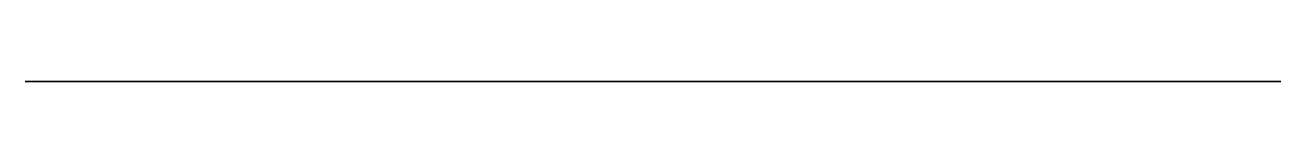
# Model space of a CAD drawing. Header units: millimetres. Extents: x -29.6 to -10.5, y 0 to 0.
import ezdxf

# ---------------------------------------------------------------- set-up
doc = ezdxf.new("R2010")
doc.units = ezdxf.units.MM
doc.layers.get('0').update_dxf_attribs({"color": 194, "true_color": 0x551cb1})

msp = doc.modelspace()

# ---------------------------------------------------------------- linework, layer by layer
at = {"color": 121, "true_color": 0xa6e5e5}
msp.add_polyline3d([(-22.327, 0, 119.064), (-21.905, 0, 118.704), (-21.702, 0, 118.519), (-21.508, 0, 118.328), (-21.417, 0, 118.229), (-21.329, 0, 118.126), (-21.245, 0, 118.021), (-21.167, 0, 117.912), (-21.094, 0, 117.799), (-21.026, 0, 117.682), (-20.965, 0, 117.561), (-20.911, 0, 117.434), (-20.863, 0, 117.304), (-20.821, 0, 117.172), (-20.784, 0, 117.039), (-20.754, 0, 116.905), (-20.729, 0, 116.77), (-20.71, 0, 116.634), (-20.697, 0, 116.498), (-20.689, 0, 116.361), (-20.687, 0, 116.224), (-20.692, 0, 116.088), (-20.702, 0, 115.951), (-20.717, 0, 115.814), (-20.739, 0, 115.679), (-20.767, 0, 115.544), (-20.8, 0, 115.409), (-20.839, 0, 115.276), (-20.884, 0, 115.145), (-20.934, 0, 115.016), (-20.99, 0, 114.89), (-21.05, 0, 114.767), (-21.116, 0, 114.646), (-21.187, 0, 114.529), (-21.263, 0, 114.415), (-21.343, 0, 114.304), (-21.428, 0, 114.197), (-21.518, 0, 114.093), (-21.612, 0, 113.993), (-21.71, 0, 113.897), (-21.812, 0, 113.805), (-21.919, 0, 113.718), (-22.029, 0, 113.635), (-22.143, 0, 113.556), (-22.143, 0, 111.882), (-22.309, 0, 111.739), (-22.464, 0, 111.586), (-22.608, 0, 111.424), (-22.741, 0, 111.252), (-22.862, 0, 111.072), (-22.972, 0, 110.884), (-23.068, 0, 110.689), (-23.151, 0, 110.487), (-23.221, 0, 110.28), (-23.277, 0, 110.069), (-23.318, 0, 109.856), (-23.345, 0, 109.64), (-23.357, 0, 109.423), (-23.355, 0, 109.206), (-23.339, 0, 108.989), (-23.308, 0, 108.773), (-23.262, 0, 108.559), (-23.203, 0, 108.349), (-23.129, 0, 108.145), (-23.043, 0, 107.946), (-22.943, 0, 107.753), (-22.83, 0, 107.567), (-22.705, 0, 107.388), (-22.568, 0, 107.218), (-21.494, 0, 105.849), (-21.494, 0, 103.2), (-20.973, 0, 102.56), (-20.483, 0, 101.898), (-20.026, 0, 101.213), (-19.603, 0, 100.508), (-19.213, 0, 99.784), (-18.858, 0, 99.042), (-18.538, 0, 98.282), (-18.253, 0, 97.507), (-18.007, 0, 96.72), (-17.798, 0, 95.923), (-17.627, 0, 95.118), (-17.495, 0, 94.306), (-17.401, 0, 93.489), (-17.346, 0, 92.668), (-17.331, 0, 91.844), (-17.354, 0, 91.019), (-17.416, 0, 90.196), (-17.518, 0, 89.378), (-17.658, 0, 88.567), (-17.836, 0, 87.764), (-18.052, 0, 86.97), (-18.305, 0, 86.187), (-18.595, 0, 85.416), (-18.923, 0, 84.659), (-18.877, 0, 84.572), (-18.834, 0, 84.484), (-18.795, 0, 84.394), (-18.759, 0, 84.303), (-18.707, 0, 84.149), (-18.666, 0, 83.991), (-18.649, 0, 83.912), (-18.636, 0, 83.832), (-18.625, 0, 83.751), (-18.618, 0, 83.67), (-18.613, 0, 83.519), (-18.617, 0, 83.366), (-18.631, 0, 83.213), (-18.653, 0, 83.059), (-18.684, 0, 82.905), (-18.722, 0, 82.75), (-18.767, 0, 82.596), (-18.819, 0, 82.441), (-18.94, 0, 82.133), (-19.08, 0, 81.828), (-19.401, 0, 81.23), (-19.609, 0, 80.859), (-19.705, 0, 80.671), (-19.795, 0, 80.482), (-19.875, 0, 80.29), (-19.945, 0, 80.096), (-19.975, 0, 79.998), (-20.001, 0, 79.9), (-20.024, 0, 79.8), (-20.042, 0, 79.7), (-20.061, 0, 79.564), (-20.073, 0, 79.428), (-20.078, 0, 79.291), (-20.076, 0, 79.154), (-20.067, 0, 79.017), (-20.051, 0, 78.881), (-20.027, 0, 78.746), (-19.996, 0, 78.613), (-19.938, 0, 78.421), (-19.866, 0, 78.232), (-19.782, 0, 78.048), (-19.687, 0, 77.871), (-19.612, 0, 77.748), (-19.53, 0, 77.628), (-19.443, 0, 77.512), (-19.35, 0, 77.401), (-19.251, 0, 77.295), (-19.148, 0, 77.193), (-19.04, 0, 77.097), (-18.927, 0, 77.006), (-18.717, 0, 76.855), (-18.499, 0, 76.712), (-18.053, 0, 76.436), (-17.833, 0, 76.295), (-17.619, 0, 76.144), (-17.516, 0, 76.065), (-17.415, 0, 75.982), (-17.319, 0, 75.895), (-17.226, 0, 75.803), (-17.111, 0, 75.679), (-17.002, 0, 75.55), (-16.898, 0, 75.417), (-16.799, 0, 75.279), (-16.706, 0, 75.138), (-16.619, 0, 74.993), (-16.538, 0, 74.845), (-16.462, 0, 74.694), (-16.394, 0, 74.541), (-16.331, 0, 74.385), (-16.275, 0, 74.226), (-16.225, 0, 74.066), (-16.182, 0, 73.904), (-16.145, 0, 73.74), (-16.115, 0, 73.575), (-16.091, 0, 73.408), (-15.299, 0, 73.403), (-15.047, 0, 73.176), (-14.807, 0, 72.932), (-14.581, 0, 72.674), (-14.371, 0, 72.407), (-14.263, 0, 72.254), (-14.161, 0, 72.099), (-13.974, 0, 71.778), (-13.808, 0, 71.446), (-13.658, 0, 71.104), (-13.395, 0, 70.403), (-13.158, 0, 69.689), (-12.918, 0, 68.978), (-12.649, 0, 68.285), (-12.494, 0, 67.951), (-12.322, 0, 67.627), (-12.228, 0, 67.469), (-12.128, 0, 67.315), (-12.023, 0, 67.164), (-11.91, 0, 67.018), (-11.754, 0, 66.83), (-11.589, 0, 66.647), (-11.417, 0, 66.471), (-11.239, 0, 66.301), (-11.056, 0, 66.138), (-10.868, 0, 65.983), (-10.676, 0, 65.837), (-10.481, 0, 65.699), (-10.474, 0, -5.375), (-29.586, 0, -5.375), (-29.586, 0, 124.863), (-24.062, 0, 124.863), (-24.062, 0, 124.347), (-24.069, 0, 123.451), (-24.066, 0, 123.004), (-24.047, 0, 122.56), (-24.016, 0, 122.228), (-23.964, 0, 121.899), (-23.892, 0, 121.574), (-23.8, 0, 121.255), (-23.687, 0, 120.944), (-23.553, 0, 120.641), (-23.479, 0, 120.493), (-23.399, 0, 120.347), (-23.314, 0, 120.205), (-23.224, 0, 120.066), (-23.128, 0, 119.928), (-23.026, 0, 119.793), (-22.81, 0, 119.534), (-22.576, 0, 119.29)], close=True, dxfattribs=at)

doc.saveas('drawing.dxf')
